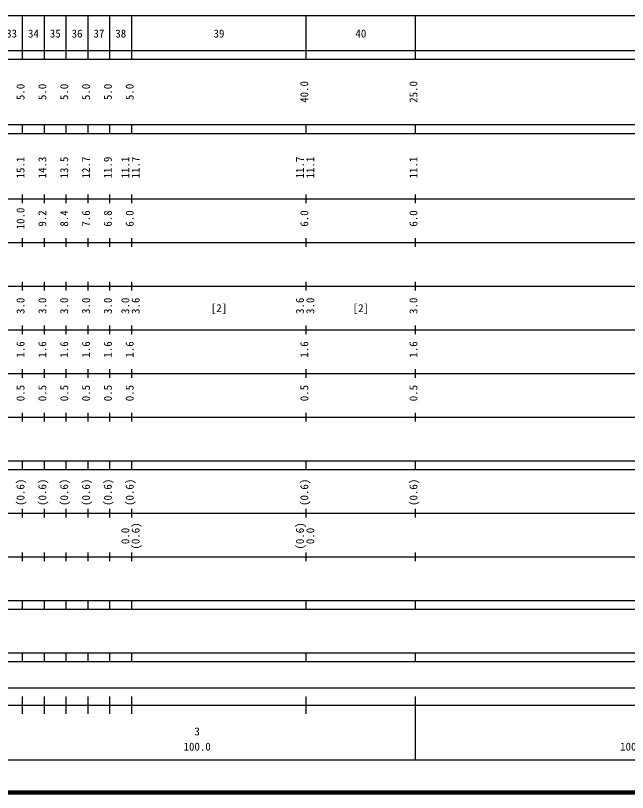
# Model space of a CAD drawing. Units: millimetres on the paper, enlarged 1000 times. Extents: x 40000 to 680000, y 20000 to 380000.
# Drawn here: x 276401 to 416565, y 20000 to 198000 of the extents above; entities that cross this region are included whole.
import ezdxf
from ezdxf.enums import TextEntityAlignment as Align

# ---------------------------------------------------------------- set-up
doc = ezdxf.new("R2010")
doc.units = ezdxf.units.MM
doc.header["$LTSCALE"] = 1000
doc.layers.add('S-TTL', color=2, linetype='Continuous', lineweight=140)
doc.layers.add('S-TTL-BAND', color=7, linetype='Continuous', lineweight=25)
doc.styles.add('ＭＳ ゴシック', font='')
doc.styles.get('ＭＳ ゴシック').set_extended_font_data('MS Gothic')

msp = doc.modelspace()

# ---------------------------------------------------------------- linework, layer by layer
at = {"layer": 'S-TTL'}
msp.add_line((40000, 20000), (680000, 20000), dxfattribs=at)
at = {"layer": 'S-TTL-BAND'}
for p, q in [((68000, 198000), (579000, 198000)), ((278000, 188000), (278000, 198000)), ((283000, 188000), (283000, 198000)), ((288000, 188000), (288000, 198000)), ((293000, 188000), (293000, 198000)), ((298000, 188000), (298000, 198000)), ((303000, 188000), (303000, 198000)), ((343000, 188000), (343000, 198000)), ((368000, 188000), (368000, 198000)), ((40000, 190000), (579000, 190000)), ((40000, 188000), (579000, 188000)), ((40000, 173000), (579000, 173000)), ((278000, 171000), (278000, 173000)), ((283000, 171000), (283000, 173000)), ((288000, 171000), (288000, 173000)), ((293000, 171000), (293000, 173000)), ((298000, 171000), (298000, 173000)), ((303000, 171000), (303000, 173000)), ((343000, 171000), (343000, 173000)), ((368000, 171000), (368000, 173000)), ((40000, 171000), (579000, 171000)), ((278000, 155000), (278000, 157000)), ((283000, 155000), (283000, 157000)), ((288000, 155000), (288000, 157000)), ((293000, 155000), (293000, 157000)), ((298000, 155000), (298000, 157000)), ((303000, 155000), (303000, 157000)), ((343000, 155000), (343000, 157000)), ((368000, 155000), (368000, 157000)), ((40000, 156000), (579000, 156000)), ((46000, 146000), (579000, 146000)), ((278000, 145000), (278000, 147000)), ((283000, 145000), (283000, 147000)), ((288000, 145000), (288000, 147000)), ((293000, 145000), (293000, 147000)), ((298000, 145000), (298000, 147000)), ((303000, 145000), (303000, 147000)), ((343000, 145000), (343000, 147000)), ((368000, 145000), (368000, 147000)), ((52000, 136000), (579000, 136000)), ((278000, 135000), (278000, 137000)), ((283000, 135000), (283000, 137000)), ((288000, 135000), (288000, 137000)), ((293000, 135000), (293000, 137000)), ((298000, 135000), (298000, 137000)), ((303000, 135000), (303000, 137000)), ((343000, 135000), (343000, 137000)), ((368000, 135000), (368000, 137000)), ((278000, 125000), (278000, 127000)), ((283000, 125000), (283000, 127000)), ((288000, 125000), (288000, 127000)), ((293000, 125000), (293000, 127000)), ((298000, 125000), (298000, 127000)), ((303000, 125000), (303000, 127000)), ((343000, 125000), (343000, 127000)), ((368000, 125000), (368000, 127000)), ((46000, 126000), (579000, 126000)), ((52000, 116000), (579000, 116000)), ((278000, 115000), (278000, 117000)), ((283000, 115000), (283000, 117000)), ((288000, 115000), (288000, 117000)), ((293000, 115000), (293000, 117000)), ((298000, 115000), (298000, 117000)), ((303000, 115000), (303000, 117000)), ((343000, 115000), (343000, 117000)), ((368000, 115000), (368000, 117000)), ((278000, 105000), (278000, 107000)), ((283000, 105000), (283000, 107000)), ((288000, 105000), (288000, 107000)), ((293000, 105000), (293000, 107000)), ((298000, 105000), (298000, 107000)), ((303000, 105000), (303000, 107000)), ((343000, 105000), (343000, 107000)), ((368000, 105000), (368000, 107000)), ((46000, 106000), (579000, 106000)), ((40000, 96000), (579000, 96000)), ((278000, 94000), (278000, 96000)), ((283000, 94000), (283000, 96000)), ((288000, 94000), (288000, 96000)), ((293000, 94000), (293000, 96000)), ((298000, 94000), (298000, 96000)), ((303000, 94000), (303000, 96000)), ((343000, 94000), (343000, 96000)), ((368000, 94000), (368000, 96000)), ((40000, 94000), (579000, 94000)), ((49000, 84000), (579000, 84000)), ((278000, 83000), (278000, 85000)), ((283000, 83000), (283000, 85000)), ((288000, 83000), (288000, 85000)), ((293000, 83000), (293000, 85000)), ((298000, 83000), (298000, 85000)), ((303000, 83000), (303000, 85000)), ((343000, 83000), (343000, 85000)), ((368000, 83000), (368000, 85000)), ((278000, 73000), (278000, 75000)), ((283000, 73000), (283000, 75000)), ((288000, 73000), (288000, 75000)), ((293000, 73000), (293000, 75000)), ((298000, 73000), (298000, 75000)), ((303000, 73000), (303000, 75000)), ((343000, 73000), (343000, 75000)), ((368000, 73000), (368000, 75000)), ((40000, 74000), (579000, 74000)), ((40000, 64000), (579000, 64000)), ((278000, 62000), (278000, 64000)), ((283000, 62000), (283000, 64000)), ((288000, 62000), (288000, 64000)), ((293000, 62000), (293000, 64000)), ((298000, 62000), (298000, 64000)), ((303000, 62000), (303000, 64000)), ((343000, 62000), (343000, 64000)), ((368000, 62000), (368000, 64000)), ((40000, 62000), (579000, 62000)), ((40000, 52000), (579000, 52000)), ((278000, 50000), (278000, 52000)), ((283000, 50000), (283000, 52000)), ((288000, 50000), (288000, 52000)), ((293000, 50000), (293000, 52000)), ((298000, 50000), (298000, 52000)), ((303000, 50000), (303000, 52000)), ((343000, 50000), (343000, 52000)), ((368000, 50000), (368000, 52000)), ((40000, 50000), (579000, 50000)), ((71000, 44000), (565000, 44000)), ((278000, 38000), (278000, 42000)), ((283000, 38000), (283000, 42000)), ((288000, 38000), (288000, 42000)), ((293000, 38000), (293000, 42000)), ((298000, 38000), (298000, 42000)), ((303000, 38000), (303000, 42000)), ((343000, 38000), (343000, 42000)), ((368000, 27500), (368000, 42000)), ((40000, 40000), (579000, 40000)), ((68000, 27500), (579000, 27500))]:
    msp.add_line(p, q, dxfattribs=at)

# ---------------------------------------------------------------- texts
at = {"layer": 'S-TTL-BAND', "style": 'ＭＳ ゴシック'}
for s, p in [('33', (275500, 192405)), ('34', (280500, 192405)), ('35', (285500, 192405)), ('36', (290500, 192405)), ('37', (295500, 192405)), ('38', (300500, 192405)), ('39', (323000, 192405)), ('40', (355500, 192405)), ('[2]', (323000, 129500)), ('[2]', (355500, 129500)), ('3', (318000, 32523)), ('100.0', (318000, 29033)), ('100.0', (418000, 29033))]:
    msp.add_text(s, height=1833, dxfattribs=at).set_placement(p, align=Align.BOTTOM_CENTER)
for s, p in [('5.0', (279000, 180500)), ('5.0', (284000, 180500)), ('5.0', (289000, 180500)), ('5.0', (294000, 180500)), ('5.0', (299000, 180500)), ('5.0', (304000, 180500)), ('40.0', (344000, 180500)), ('25.0', (369000, 180500)), ('15.1', (279000, 163174)), ('11.1', (303000, 163174)), ('11.1', (345370, 163174)), ('11.1', (369000, 163174)), ('14.3', (284000, 163174)), ('13.5', (289000, 163174)), ('12.7', (294000, 163174)), ('11.9', (299000, 163174)), ('11.7', (305370, 163174)), ('11.7', (343000, 163174)), ('10.0', (279000, 151500)), ('9.2', (284000, 151500)), ('8.4', (289000, 151500)), ('7.6', (294000, 151500)), ('6.8', (299000, 151500)), ('6.0', (304000, 151500)), ('6.0', (344000, 151500)), ('6.0', (369000, 151500)), ('3.0', (279000, 131500)), ('3.0', (284000, 131500)), ('3.0', (289000, 131500)), ('3.0', (294000, 131500)), ('3.0', (299000, 131500)), ('3.0', (303000, 131500)), ('3.6', (305370, 131500)), ('3.6', (343000, 131500)), ('3.0', (345370, 131500)), ('3.0', (369000, 131500)), ('1.6', (279000, 121500)), ('1.6', (284000, 121500)), ('1.6', (289000, 121500)), ('1.6', (294000, 121500)), ('1.6', (299000, 121500)), ('1.6', (304000, 121500)), ('1.6', (344000, 121500)), ('1.6', (369000, 121500)), ('0.5', (279000, 111500)), ('0.5', (284000, 111500)), ('0.5', (289000, 111500)), ('0.5', (294000, 111500)), ('0.5', (299000, 111500)), ('0.5', (304000, 111500)), ('0.5', (344000, 111500)), ('0.5', (369000, 111500)), ('(0.6)', (279000, 88764)), ('(0.6)', (284000, 88764)), ('(0.6)', (289000, 88764)), ('(0.6)', (294000, 88764)), ('(0.6)', (299000, 88764)), ('(0.6)', (304000, 88764)), ('(0.6)', (344000, 88764)), ('(0.6)', (369000, 88764)), ('0.0', (303000, 78764)), ('(0.6)', (305370, 78764)), ('(0.6)', (343000, 78764)), ('0.0', (345370, 78764))]:
    msp.add_text(s, height=1833, rotation=90, dxfattribs=at).set_placement(p, align=Align.BOTTOM_CENTER)

doc.saveas('drawing.dxf')
